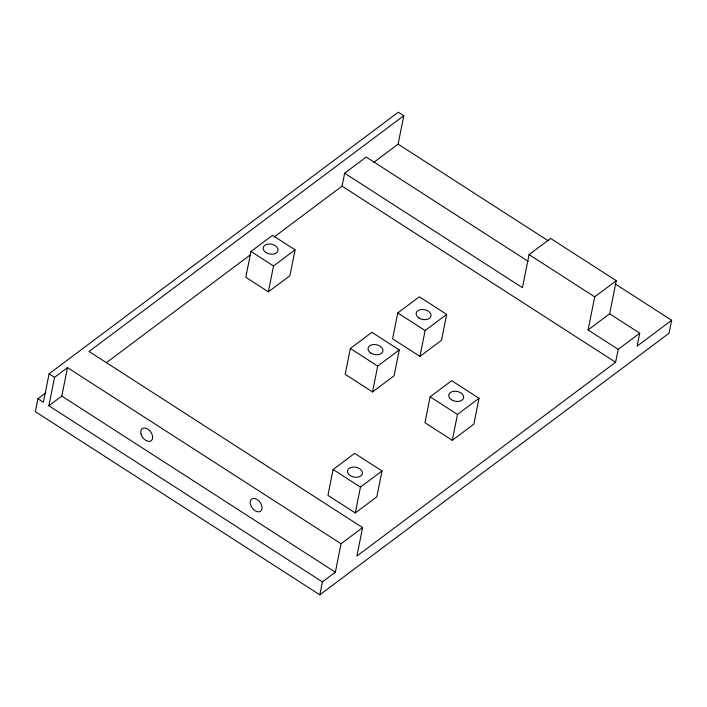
<?xml version="1.0" encoding="UTF-8"?>
<svg xmlns="http://www.w3.org/2000/svg" width="707" height="707" viewBox="0 0 707 707"><rect width="100%" height="100%" fill="white"/><g stroke="black" fill="none" stroke-linecap="round" stroke-linejoin="round"><path stroke-width="1.06" d="M45.867 392.774L37.931 398.721L35.35 411.651L319.829 594.817L669.069 333.2L671.65 320.271L615.09 283.852M373.968 162.239L398.112 144.148L403.794 115.701L398.324 112.183L49.092 373.8L43.401 402.248L37.931 398.721M322.41 581.888L48.871 405.765L54.563 377.326L67.492 367.631L341.03 543.754L335.348 572.202L322.41 581.888L319.829 594.817M48.871 405.765L61.809 396.079L67.492 367.631M250.958 251.445L245.797 277.303L268.36 291.832L289.923 275.686L295.084 249.827L272.522 235.298L250.958 251.445L273.529 265.973L268.36 291.832M274.077 237.066L342.064 186.135L344.645 173.206L366.208 157.06L528.262 261.404M350.336 348.463L345.175 374.321L372.527 391.934L394.082 375.788L399.252 349.93L371.9 332.317L350.336 348.463L377.688 366.076L372.527 391.934M333.103 469.492L327.933 495.36L355.285 512.964L376.849 496.818L382.01 470.959L354.658 453.346L333.103 469.492L360.455 487.105L355.285 512.964M397.767 312.936L392.597 338.794L419.949 356.408L441.513 340.261L446.674 314.403L419.322 296.79L397.767 312.936L425.119 330.549L419.949 356.408M403.794 115.701L89.055 351.485L362.585 527.608L356.902 556.047L615.603 362.258L618.183 349.329L639.738 333.183L609.655 313.811L616.265 280.706L550.62 238.436L529.057 254.591L522.446 287.687L344.645 173.206M430.112 396.821L424.942 422.68L452.294 440.293L473.858 424.147L479.019 398.288L451.667 380.675L430.112 396.821L457.464 414.435L452.294 440.293M618.183 349.329L588.091 329.957L594.711 296.86L616.265 280.706M639.738 333.183L637.157 346.112L671.65 320.271M106.324 362.735L250.243 254.927M273.529 265.973L295.084 249.827M377.688 366.076L399.252 349.93M425.119 330.549L446.674 314.403M360.455 487.105L382.01 470.959M457.464 414.435L479.019 398.288M588.091 329.957L609.655 313.811M341.03 543.754L362.585 527.608M398.112 144.148L548.323 240.866M529.057 254.591L594.711 296.86M342.064 186.135L615.603 362.258M49.092 373.8L54.563 377.326M61.809 396.079L335.348 572.202M141.064 434.195A7.574 4.878 53.2 0 0 151.254 440.753A7.574 4.878 53.2 0 0 147.825 429.131A7.574 4.878 53.2 0 0 141.064 434.195M250.481 504.639A7.574 4.878 53.2 0 0 260.662 511.196A7.574 4.878 53.2 0 0 257.242 499.584A7.574 4.878 53.2 0 0 250.481 504.639M418.959 318.017A7.574 5.02 11.3 0 0 431.005 316.091A7.574 5.02 11.3 0 0 420.815 309.533A7.574 5.02 11.3 0 0 418.959 318.017M370.848 353.111A7.574 5.02 11.3 0 0 382.894 351.176A7.574 5.02 11.3 0 0 372.704 344.618A7.574 5.02 11.3 0 0 370.848 353.111M265.991 252.567A7.574 5.02 11.3 0 0 278.037 250.64A7.574 5.02 11.3 0 0 267.856 244.083A7.574 5.02 11.3 0 0 265.991 252.567M451.552 399.817A7.574 5.02 11.3 0 0 463.598 397.891A7.574 5.02 11.3 0 0 453.408 391.333A7.574 5.02 11.3 0 0 451.552 399.817M350.336 475.634A7.574 5.02 11.3 0 0 362.382 473.708A7.574 5.02 11.3 0 0 352.192 467.15A7.574 5.02 11.3 0 0 350.336 475.634"/></g></svg>
